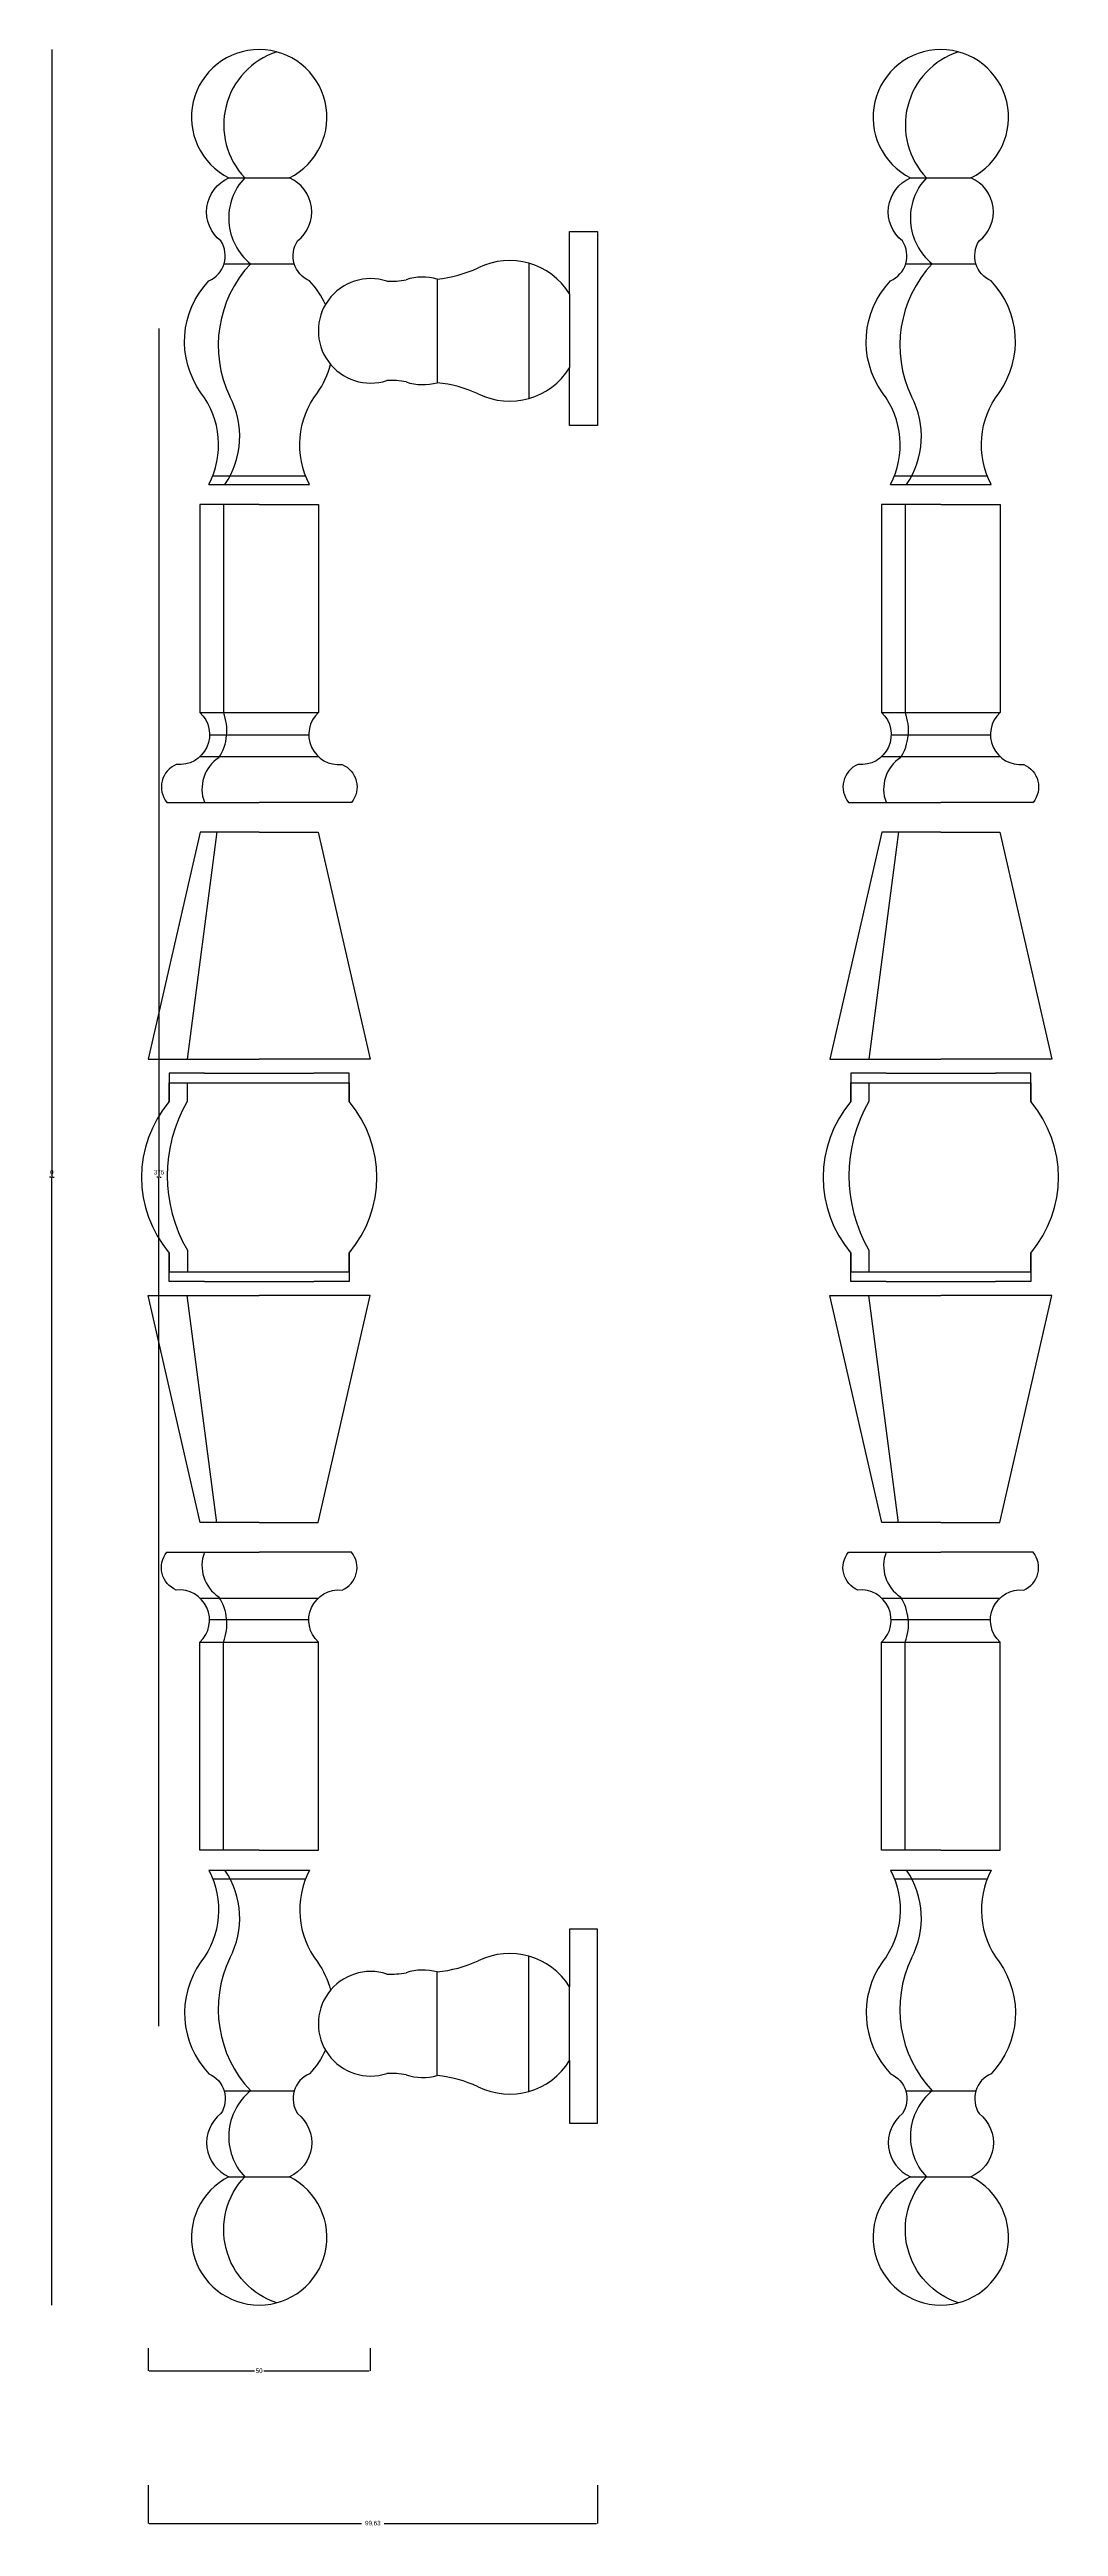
# Model space of a CAD drawing. Header units: metres. Extents: x 128 to 352, y 244 to 793.
import ezdxf

# ---------------------------------------------------------------- set-up
doc = ezdxf.new("R2010")
doc.units = ezdxf.units.M
for name, color, linetype in [('3', 3, 'Continuous'), ('7', 7, 'Continuous'), ('DIM', 3, 'Continuous')]:
    doc.layers.add(name, color=color, linetype=linetype)
doc.dimstyles.get("Standard").update_dxf_attribs({"dimtxt": 2.5, "dimasz": 2.5, "dimexe": 1.25, "dimexo": 0.625, "dimtad": 1, "dimcen": 2.5, "dimazin": 3, "dimtfac": 1, "dimtmove": 0, "dimatfit": 3})

# ---------------------------------------------------------------- blocks, each defined once
blk = doc.blocks.new('*D1')
for p, q in [((152.52, 731.16), (152.52, 542.99)), ((152.27, 542.99), (152.02, 542.99)), ((152.52, 354.82), (152.52, 542.99)), ((152.52, 542.99), (152.52, 542.99)), ((152.77, 542.99), (153.02, 542.99))]:
    blk.add_line(p, q)
at = {"layer": 'Defpoints'}
for p in [(152.52, 731.16), (152.52, 542.99), (152.52, 354.82)]:
    blk.add_point(p, dxfattribs=at)
at = {"layer": 'DIM', "insert": (152.52, 544.115), "char_height": 1, "attachment_point": 5}
blk.add_mtext('375', dxfattribs=at)
blk = doc.blocks.new('*D2')
for p, q in [((128.77, 792.99), (128.77, 542.99)), ((128.52, 542.99), (128.27, 542.99)), ((128.77, 292.99), (128.77, 542.99)), ((128.77, 542.99), (128.77, 542.99)), ((129.02, 542.99), (129.27, 542.99))]:
    blk.add_line(p, q)
at = {"layer": 'Defpoints'}
for p in [(128.77, 792.99), (128.77, 542.99), (128.77, 292.99)]:
    blk.add_point(p, dxfattribs=at)
at = {"layer": 'DIM', "insert": (128.77, 544.115), "char_height": 1, "attachment_point": 5}
blk.add_mtext('0', dxfattribs=at)
blk = doc.blocks.new('*D3')
for p, q in [((150.09, 283.45), (150.09, 278.44)), ((199.35, 283.45), (199.35, 278.44)), ((150.34, 278.44), (173.72, 278.44)), ((175.72, 278.44), (199.1, 278.44))]:
    blk.add_line(p, q)
at = {"layer": 'Defpoints'}
for p in [(150.09, 283.45), (199.35, 283.45), (150.09, 278.44)]:
    blk.add_point(p, dxfattribs=at)
at = {"layer": 'DIM', "insert": (174.72, 278.44), "char_height": 1, "attachment_point": 5}
blk.add_mtext('50', dxfattribs=at)
blk = doc.blocks.new('*D4')
for p, q in [((150.09, 253.09), (150.09, 244.57)), ((249.72, 253.09), (249.72, 244.57)), ((150.34, 244.57), (197.405, 244.57)), ((202.405, 244.57), (249.47, 244.57))]:
    blk.add_line(p, q)
at = {"layer": 'Defpoints'}
for p in [(150.09, 253.09), (249.72, 253.09), (150.09, 244.57)]:
    blk.add_point(p, dxfattribs=at)
at = {"layer": 'DIM', "insert": (199.905, 244.57), "char_height": 1, "attachment_point": 5}
blk.add_mtext('99,63', dxfattribs=at)

msp = doc.modelspace()

# ---------------------------------------------------------------- linework, layer by layer
at = {"layer": '3'}
for p, q in [((168.03, 764.54), (181.41, 764.54)), ((319.07, 764.54), (332.45, 764.54)), ((166.96, 745.51), (182.48, 745.51)), ((214.17, 742.12), (214.17, 719.14)), ((234.49, 745.63), (234.49, 715.64)), ((318, 745.51), (333.52, 745.51)), ((243.49, 738.8), (243.49, 722.46)), ((164.43, 698.48), (185.01, 698.48)), ((315.48, 698.48), (336.05, 698.48)), ((166.8, 692.16), (166.8, 646.03)), ((317.84, 692.16), (317.84, 646.03)), ((161.6, 646.03), (187.84, 646.03)), ((312.64, 646.03), (338.89, 646.03)), ((163.71, 641.05), (185.74, 641.05)), ((314.75, 641.05), (336.78, 641.05)), ((161.58, 636.26), (187.87, 636.26)), ((312.62, 636.26), (338.91, 636.26)), ((165.32, 619.55), (158.74, 569.18)), ((316.36, 619.55), (309.79, 569.18)), ((158.78, 563.93), (158.78, 559.84)), ((159.19, 563.93), (190.25, 563.93)), ((309.82, 563.93), (309.82, 559.84)), ((310.23, 563.93), (341.29, 563.93)), ((158.8, 526.85), (158.8, 522.05)), ((159.19, 522.05), (190.25, 522.05)), ((309.84, 526.85), (309.84, 522.05)), ((310.23, 522.05), (341.29, 522.05)), ((165.32, 466.43), (158.74, 516.81)), ((316.36, 466.43), (309.79, 516.81)), ((161.58, 449.72), (187.87, 449.72)), ((163.71, 444.93), (185.74, 444.93)), ((312.62, 449.72), (338.91, 449.72)), ((314.75, 444.93), (336.78, 444.93)), ((161.6, 439.95), (187.84, 439.95)), ((166.8, 393.82), (166.8, 439.95)), ((312.64, 439.95), (338.89, 439.95)), ((317.84, 393.82), (317.84, 439.95)), ((164.43, 387.5), (185.01, 387.5)), ((315.48, 387.5), (336.05, 387.5)), ((234.49, 340.35), (234.49, 370.34)), ((214.17, 343.86), (214.17, 366.84)), ((243.49, 347.18), (243.49, 363.52)), ((166.96, 340.48), (182.48, 340.48)), ((318, 340.48), (333.52, 340.48)), ((168.03, 321.44), (181.41, 321.44)), ((319.07, 321.44), (332.45, 321.44))]:
    msp.add_line(p, q, dxfattribs=at)
for points in [[(178.61, 792.48, 0.55), (171.52, 764.54, 0.55)], [(329.65, 792.48, 0.55), (322.57, 764.54, 0.55)], [(178.61, 293.5, -0.55), (171.52, 321.44, -0.55)], [(329.65, 293.5, -0.55), (322.57, 321.44, -0.55)]]:
    msp.add_lwpolyline(points, format="xyb", dxfattribs=at)
for points in [[(154.78, 559.79), (154.78, 563.93), (159.19, 563.93)], [(305.83, 559.79), (305.83, 563.93), (310.23, 563.93)], [(154.78, 526.19), (154.78, 522.05), (159.19, 522.05)], [(190.25, 522.05), (194.66, 522.05), (194.66, 526.19)], [(305.83, 526.19), (305.83, 522.05), (310.23, 522.05)], [(341.29, 522.05), (345.7, 522.05), (345.7, 526.19)]]:
    msp.add_lwpolyline(points, dxfattribs=at)
for centre, radius, start, end in [((180.92, 755.63), 12.96, 136.51, 231.36), ((331.97, 755.63), 12.96, 136.51, 231.36), ((192.09, 727.39), 26.44, 136.74, 205.37), ((343.13, 727.39), 26.44, 136.74, 205.37), ((151.66, 707.2), 18.76, 325.45, 28.18), ((302.71, 707.2), 18.76, 325.45, 28.18), ((156.43, 642), 11.13, 327.47, 21.27), ((307.47, 642), 11.13, 327.47, 21.27), ((170.28, 629.09), 8.24, 122.86, 201.1), ((321.33, 629.09), 8.24, 122.86, 201.1), ((187.16, 543.36), 32.81, 149.87, 210.21), ((338.2, 543.36), 32.81, 149.87, 210.21), ((170.28, 456.89), 8.24, 158.9, 237.14), ((321.33, 456.89), 8.24, 158.9, 237.14), ((156.43, 443.99), 11.13, 338.73, 32.53), ((307.47, 443.99), 11.13, 338.73, 32.53), ((151.66, 378.78), 18.76, 331.82, 34.55), ((302.71, 378.78), 18.76, 331.82, 34.55), ((192.09, 358.59), 26.44, 154.63, 223.26), ((343.13, 358.59), 26.44, 154.63, 223.26), ((180.92, 330.35), 12.96, 128.64, 223.49), ((331.97, 330.35), 12.96, 128.64, 223.49)]:
    msp.add_arc(centre, radius, start, end, dxfattribs=at)
at = {"layer": '7'}
for p, q in [((163.58, 696.56), (185.86, 696.56)), ((314.62, 696.56), (336.91, 696.56)), ((162.61, 566.08), (186.83, 566.08)), ((313.66, 566.08), (337.87, 566.08)), ((162.61, 519.9), (186.83, 519.9)), ((313.66, 519.9), (337.87, 519.9)), ((163.58, 389.42), (185.86, 389.42)), ((314.62, 389.42), (336.91, 389.42))]:
    msp.add_line(p, q, dxfattribs=at)
for points in [[(163.58, 696.56, 0.29), (161.81, 716.92, -0.36), (163.58, 741.7, 0.46), (166.24, 750.55, -0.57), (168.03, 764.54, -0.57)], [(189.41, 736.48, 0.08), (185.86, 741.7, -0.46), (183.21, 750.55, 0.57), (181.41, 764.54)], [(314.62, 696.56, 0.29), (312.85, 716.92, -0.36), (314.62, 741.7, 0.46), (317.28, 750.55, -0.57), (319.07, 764.54, -0.57)], [(336.91, 696.56, -0.29), (338.68, 716.92, 0.36), (336.91, 741.7, -0.46), (334.25, 750.55, 0.57), (332.45, 764.54, 0.57)], [(185.86, 696.56, -0.29), (187.63, 716.92, 0.09), (190.56, 723.16, 0.09)], [(174.72, 692.16), (161.6, 692.16), (161.6, 646.03, -0.72), (156.35, 634.5, 0.5), (154.25, 626.11), (174.72, 626.11)], [(174.72, 692.16), (187.84, 692.16), (187.84, 646.03, 0.72), (193.09, 634.5, -0.5), (195.19, 626.11), (174.72, 626.11)], [(325.76, 692.16), (312.64, 692.16), (312.64, 646.03, -0.72), (307.39, 634.5, 0.5), (305.3, 626.11), (325.76, 626.11)], [(325.76, 692.16), (338.89, 692.16), (338.89, 646.03, 0.72), (344.13, 634.5, -0.5), (346.23, 626.11), (325.76, 626.11)], [(174.72, 393.82), (161.6, 393.82), (161.6, 439.95, 0.72), (156.35, 451.48, -0.5), (154.25, 459.87), (174.72, 459.87)], [(174.72, 393.82), (187.84, 393.82), (187.84, 439.95, -0.72), (193.09, 451.48, 0.5), (195.19, 459.87), (174.72, 459.87)], [(325.76, 393.82), (312.64, 393.82), (312.64, 439.95, 0.72), (307.39, 451.48, -0.5), (305.3, 459.87), (325.76, 459.87)], [(325.76, 393.82), (338.89, 393.82), (338.89, 439.95, -0.72), (344.13, 451.48, 0.5), (346.23, 459.87), (325.76, 459.87)], [(163.58, 389.42, -0.29), (161.81, 369.06, 0.36), (163.58, 344.28, -0.46), (166.24, 335.43, 0.57), (168.03, 321.44, 0.57)], [(185.86, 389.42, 0.29), (187.63, 369.06, -0.09), (190.56, 362.83, -0.09)], [(314.62, 389.42, -0.29), (312.85, 369.06, 0.36), (314.62, 344.28, -0.46), (317.28, 335.43, 0.57), (319.07, 321.44, 0.57)], [(336.91, 389.42, 0.29), (338.68, 369.06, -0.36), (336.91, 344.28, 0.46), (334.25, 335.43, -0.57), (332.45, 321.44, -0.57)], [(189.41, 349.51, -0.08), (185.86, 344.28, 0.46), (183.21, 335.43, -0.57), (181.41, 321.44)]]:
    msp.add_lwpolyline(points, format="xyb", dxfattribs=at)
for points in [[(243.49, 738.8), (243.49, 752.65), (249.72, 752.65), (249.72, 709.66), (243.49, 709.66), (243.49, 722.46)], [(174.72, 619.5), (161.64, 619.5), (150.09, 569.18), (174.72, 569.18)], [(174.72, 619.5), (187.81, 619.5), (199.35, 569.18), (174.72, 569.18)], [(325.76, 619.5), (312.68, 619.5), (301.14, 569.18), (325.76, 569.18)], [(325.76, 619.5), (338.85, 619.5), (350.39, 569.18), (325.76, 569.18)], [(162.61, 566.08), (154.78, 566.08), (154.78, 559.79)], [(194.66, 559.79), (194.66, 566.08), (186.83, 566.08)], [(313.66, 566.08), (305.83, 566.08), (305.83, 559.79)], [(345.7, 559.79), (345.7, 566.08), (337.87, 566.08)], [(190.25, 563.93), (194.66, 563.93), (194.66, 559.79)], [(341.29, 563.93), (345.7, 563.93), (345.7, 559.79)], [(162.61, 519.9), (154.78, 519.9), (154.78, 526.19)], [(194.66, 526.19), (194.66, 519.9), (186.83, 519.9)], [(313.66, 519.9), (305.83, 519.9), (305.83, 526.19)], [(345.7, 526.19), (345.7, 519.9), (337.87, 519.9)], [(174.72, 466.48), (161.64, 466.48), (150.09, 516.81), (174.72, 516.81)], [(174.72, 466.48), (187.81, 466.48), (199.35, 516.81), (174.72, 516.81)], [(325.76, 466.48), (312.68, 466.48), (301.14, 516.81), (325.76, 516.81)], [(325.76, 466.48), (338.85, 466.48), (350.39, 516.81), (325.76, 516.81)], [(243.49, 347.18), (243.49, 333.33), (249.72, 333.33), (249.72, 376.32), (243.49, 376.32), (243.49, 363.52)]]:
    msp.add_lwpolyline(points, dxfattribs=at)
for centre, radius, start, end in [((174.72, 777.98), 15.01, 296.47, 243.53), ((325.76, 777.98), 15.01, 296.47, 243.53), ((199.42, 730.63), 11.59, 71.85, 288.15), ((203.84, 759.87), 18.25, 267.44, 280.91), ((211.01, 730.63), 11.92, 74.62, 108.15), ((211.19, 771.06), 29.09, 275.87, 294.47), ((230.21, 730.63), 15.59, 31.6, 116.52), ((203.84, 701.39), 18.25, 79.09, 92.56), ((211.01, 730.63), 11.92, 251.85, 285.38), ((211.01, 730.63), 11.92, 251.85, 285.38), ((230.21, 730.63), 15.59, 243.48, 328.4), ((211.19, 690.2), 29.09, 65.53, 84.13), ((174.72, 542.99), 26.07, 139.88, 220.12), ((174.72, 542.99), 26.07, 139.88, 220.12), ((174.72, 542.99), 26.07, 319.88, 40.12), ((174.72, 542.99), 26.07, 319.88, 40.12), ((325.76, 542.99), 26.07, 139.88, 220.12), ((325.76, 542.99), 26.07, 139.88, 220.12), ((325.76, 542.99), 26.07, 319.88, 40.12), ((325.76, 542.99), 26.07, 319.88, 40.12), ((211.19, 395.78), 29.09, 275.87, 294.47), ((230.21, 355.35), 15.59, 31.6, 116.52), ((199.42, 355.35), 11.59, 71.85, 288.15), ((203.84, 384.59), 18.25, 267.44, 280.91), ((211.01, 355.35), 11.92, 74.62, 108.15), ((211.01, 355.35), 11.92, 74.62, 108.15), ((230.21, 355.35), 15.59, 243.48, 328.4), ((203.84, 326.11), 18.25, 79.09, 92.56), ((211.01, 355.35), 11.92, 251.85, 285.38), ((211.19, 314.92), 29.09, 65.53, 84.13), ((174.72, 308), 15.01, 116.47, 63.53), ((325.76, 308), 15.01, 116.47, 63.53), ((325.76, 308), 15.01, 116.47, 63.53)]:
    msp.add_arc(centre, radius, start, end, dxfattribs=at)

# ---------------------------------------------------------------- dimensions: what is measured, and where the dimension line sits
at = {"layer": 'DIM'}
for base, p1, p2, picture, middle in [((128.77, 542.99), (128.77, 792.99), (128.77, 292.99), '*D2', (128.77, 544.115)), ((150.09, 244.57), (150.09, 253.09), (249.72, 253.09), '*D4', (199.905, 244.57))]:
    dim = msp.add_linear_dim(base=base, p1=p1, p2=p2, dimstyle='Standard', dxfattribs=at)
    dim.commit()
    dim.dimension.update_dxf_attribs({"geometry": picture, "text_midpoint": middle})
for base, p1, p2, text, picture, middle in [((152.52, 542.99), (152.52, 731.16), (152.52, 354.82), '375', '*D1', (152.52, 544.115)), ((150.09, 278.44), (150.09, 283.45), (199.35, 283.45), '50', '*D3', (174.72, 278.44))]:
    dim = msp.add_linear_dim(base=base, p1=p1, p2=p2, text=text, dimstyle='Standard', dxfattribs=at)
    dim.commit()
    dim.dimension.update_dxf_attribs({"geometry": picture, "text_midpoint": middle})

doc.saveas('drawing.dxf')
